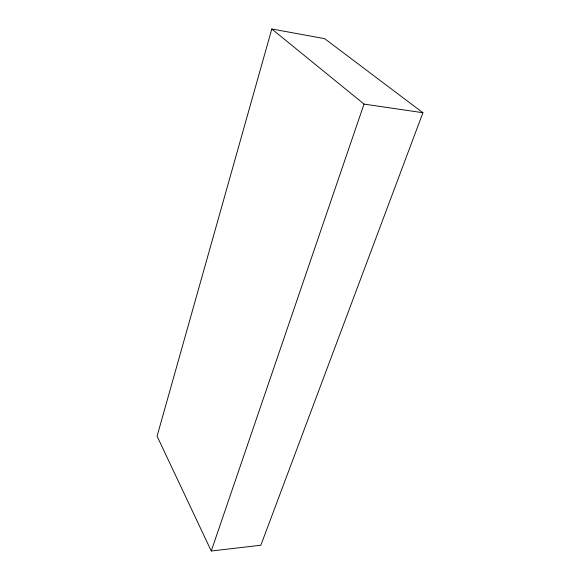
<?xml version="1.0" encoding="UTF-8"?>
<svg xmlns="http://www.w3.org/2000/svg" width="580" height="580" viewBox="0 0 580 580"><rect width="100%" height="100%" fill="white"/><g stroke="black" fill="none" stroke-linecap="round" stroke-linejoin="round"><path stroke-width="0.87" d="M271.795 29L157.078 436.182L211.265 551L260.848 545.236L422.922 112.73L324.597 38.635L271.795 29L364.022 104.088L422.922 112.73M211.265 551L364.022 104.088"/></g></svg>
